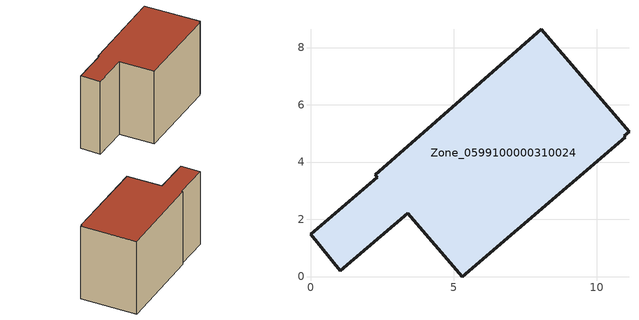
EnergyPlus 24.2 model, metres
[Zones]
Zone_0599100000310024
 floor ground (C_G): 1.04,0.21 0,1.48 2.33,3.47 2.26,3.55 8.06,8.63 11.13,5.06 10.95,4.92 11,4.87 5.3,0 3.4,2.21 z0
 wall outside (C_F): 0,1.48 1.04,0.21 3.4,2.21 5.3,0 11,4.87 10.95,4.92 11.13,5.06 8.06,8.63 2.26,3.55 2.33,3.47 0,1.48 z0:6.38
 roof outside (C_R): 5.3,0 11,4.87 10.95,4.92 11.13,5.06 8.06,8.63 2.26,3.55 2.33,3.47 0,1.48 1.04,0.21 3.4,2.21 z6.38
[BUILDING]
Pand.0599100000310024: North Axis=0; Terrain=City; Loads Convergence Tolerance Value=0.04; Temperature Convergence Tolerance Value=0.4; Solar Distribution=FullExterior; Maximum Number of Warmup Days=25; Minimum Number of Warmup Days=1
[Site:Location]
Rotterdam.The.Hague.AP_ZH_NLD Design_Conditions: Latitude=51.96; Longitude=4.45; Time Zone=1; Elevation=-4.5
[SITE:GROUNDTEMPERATURE:BUILDINGSURFACE]
18, 18, 18, 18, 18, 18, 18, 18, 18, 18, 18, 18
[MATERIAL] Thermal Absorptance=0.9; Solar Absorptance=0.7; Visible Absorptance=0.7
Name | Roughness | Thickness | Conductivity | Density | Specific Heat
G.TI.1946 | MediumSmooth | 0.15 | 1 | 540 | 1210
F.TI.1946 | Rough | 0.3 | 0.857143 | 1920 | 840
R.TI.1946 | MediumRough | 0.2 | 0.1 | 1500 | 1000
[CONSTRUCTION]
C_G: G.TI.1946
C_F: F.TI.1946
C_R: R.TI.1946
[ZONE]
Zone_0599100000310024: Type=1; Multiplier=1; Ceiling Height=Autocalculate; Volume=Autocalculate; Floor Area=autocalculate; Part of Total Floor Area=Yes
[ZONEINFILTRATION:DESIGNFLOWRATE]
Infil_Zone_0599100000310024: Zone or ZoneList or Space or SpaceList=Zone_0599100000310024; Schedule=AlwaysOn; Design Flow Rate Calculation Method=Flow/Area; Flow Rate per Floor Area=0.003; Constant Term Coefficient=1; Temperature Term Coefficient=0; Velocity Term Coefficient=0; Velocity Squared Term Coefficient=0
[HVACTEMPLATE:ZONE:IDEALLOADSAIRSYSTEM]
Zone_0599100000310024: Maximum Heating Supply Air Temperature=50; Minimum Cooling Supply Air Temperature=13; Maximum Heating Supply Air Humidity Ratio=0.0156; Minimum Cooling Supply Air Humidity Ratio=0.0077; Heating Limit=NoLimit; Cooling Limit=NoLimit; Dehumidification Control Type=ConstantSensibleHeatRatio; Cooling Sensible Heat Ratio=0.7; Dehumidification Setpoint=60; Humidification Control Type=None; Humidification Setpoint=30; Outdoor Air Method=None; Outdoor Air Flow Rate per Person=0.00944; Outdoor Air Flow Rate per Zone Floor Area=0; Outdoor Air Flow Rate per Zone=0; Demand Controlled Ventilation Type=None; Outdoor Air Economizer Type=NoEconomizer; Heat Recovery Type=None; Sensible Heat Recovery Effectiveness=0.7; Latent Heat Recovery Effectiveness=0.65
[ZONECONTROL:THERMOSTAT]
ThermostatControl_Zone_0599100000310024: Zone or ZoneList=Zone_0599100000310024; Control Type Schedule=DualSetpointControlType; Control 1=Thermostat_Zone_0599100000310024; Temperature Difference Between Cutout And Setpoint=0
[THERMOSTATSETPOINT:DUALSETPOINT]
Thermostat_Zone_0599100000310024: Heating Setpoint Temperature Schedule=HeatingSetpoint_Zone_0599100000310024; Cooling Setpoint Temperature Schedule=CoolingSetpoint_Zone_0599100000310024
[SCHEDULE:COMPACT]
HeatingSetpoint_Zone_0599100000310024: Through: 12/31, For: AllDays, Until: 24:00, 21
CoolingSetpoint_Zone_0599100000310024: Through: 12/31, For: AllDays, Until: 24:00, 24
DualSetpointControlType: Through: 12/31, For: AllDays, Until: 24:00, 4
AlwaysOn: Through: 12/31, For: AllDays, Until: 24:00, 1
